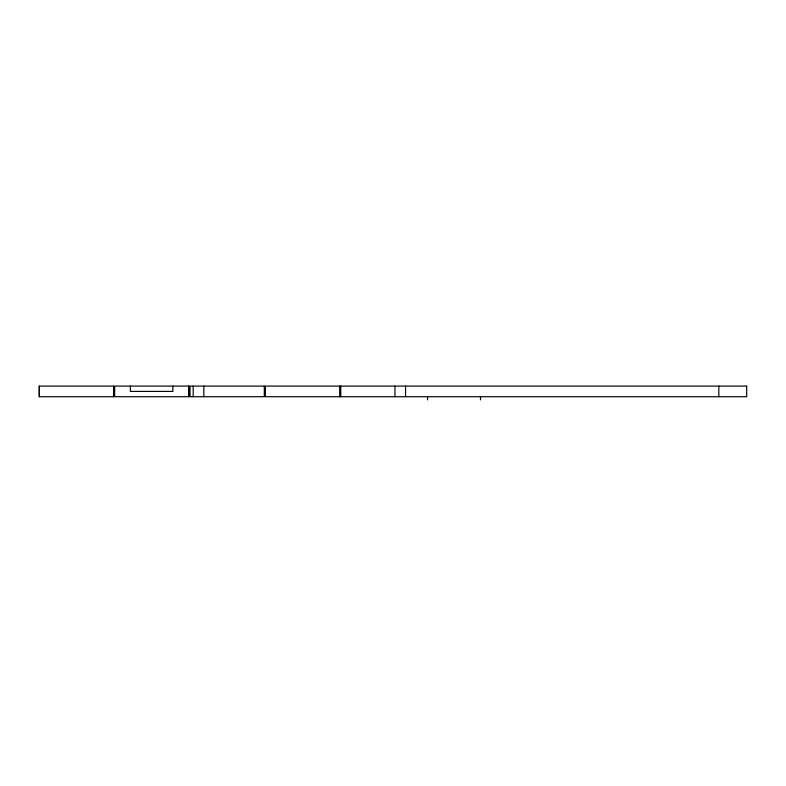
<?xml version="1.0" encoding="UTF-8"?>
<svg xmlns="http://www.w3.org/2000/svg" width="786" height="786" viewBox="0 0 786 786"><rect width="100%" height="100%" fill="white"/><g stroke="black" fill="none" stroke-linecap="round" stroke-linejoin="round"><path stroke-width="1.18" d="M39.3 396.714L39.3 386.103L113.597 386.103L113.597 396.714L39.3 396.714L39.3 386.103M113.597 396.714L113.597 386.103M340.76 396.714L340.76 386.103M394.945 396.714L394.945 386.103M405.556 396.714L405.556 386.103M427.555 399.897L427.594 396.714M480.501 399.897L480.501 396.714M718.817 386.103L718.817 396.714M339.67 386.103L339.699 396.714M203.81 386.103L203.81 396.714M193.199 386.103L193.199 396.714M188.778 386.103L188.778 396.714M172.851 386.103L172.851 391.408L130.397 391.408L130.397 386.103M188.954 386.103L114.658 386.103L114.658 396.714L188.954 396.714L188.954 386.103M264.312 386.103L190.016 386.103L190.016 396.714L264.312 396.714L264.312 386.103M746.7 386.103L265.373 386.103L265.373 396.714L746.7 396.714L746.7 386.103"/></g></svg>
